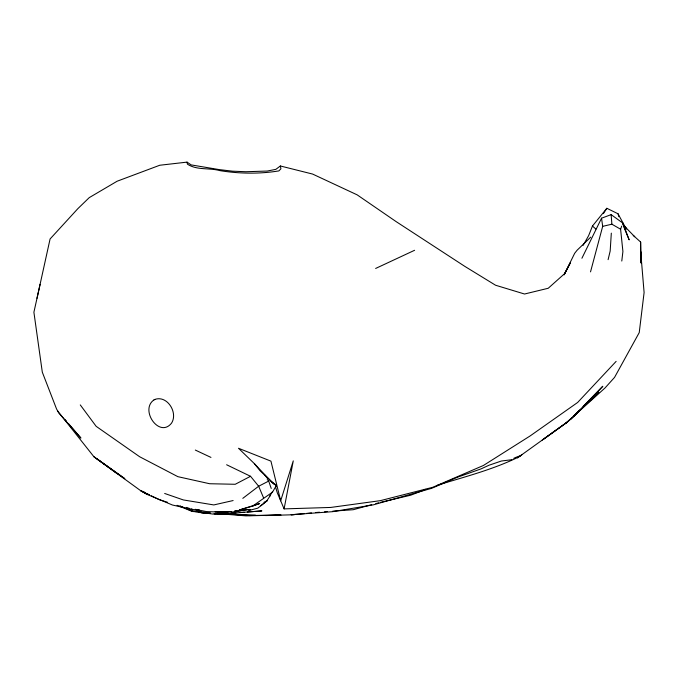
<?xml version="1.0" encoding="UTF-8"?>
<svg xmlns="http://www.w3.org/2000/svg" width="678" height="678" viewBox="0 0 678 678"><rect width="100%" height="100%" fill="white"/><g stroke="black" fill="none" stroke-linecap="round" stroke-linejoin="round"><path stroke-width="1.02" d="M611.319 233.147L610.175 251.046L608.098 259.666M621.785 261.038L622.913 251.487L620.599 229.223L621.684 226.121M616.133 361.382L577.648 402.461L530.086 435.971L483.422 465.472L432.767 487.287L380.299 500.661L330.728 507.441L284.099 508.89L293.269 460.87L280.684 500.796L270.937 461.142L238.495 448.268L254.335 463.599L273.641 484.05M37.002 298.295L50.079 238.978L77.851 208.663L89.233 197.637L117.133 181.221L159.762 165.246L187.035 162.127L191.12 164.89L219.265 169.602L232.469 171.178L245.86 171.729L267.251 171.051L275.844 169.347L280.361 165.983L312.6 174.06L357.179 194.866L396.189 221.655L464.769 266.344L495.567 285.235L524.543 294.015L548.239 288.26L564.494 273.743L570.325 262.869M40.095 284.345L33.9 312.244L42.307 372.18L56.562 408.995L58.732 412.936L80.902 438.073L68.588 423.716M623.243 225.511L629.159 239.868L622.768 223.02L611.141 214.638L601.539 218.197L602.683 226.35L590.521 271.878M625.955 228.401L618.031 213.782L606.835 208.29L592.462 226.037L588.648 235.622L583.114 245.385M581.919 258.25L601.539 218.197M570.334 262.886L564.121 274.878L574.664 253.301L577.139 250.182L590.758 237.114M271.141 481.583L276.505 485.253L272.505 492.143L252.631 506.102L239.258 510.009L259.674 503.559L252.631 506.102M269.641 496.271L272.564 491.525M603.42 213.595L606.835 208.29M270.573 495.101L266.717 501.017L260.784 505.771M276.505 485.253L275.48 486.77L277.268 492.711L284.099 508.89M572.147 417.673L570.681 419.165L598.818 392.274L575.647 414.139M573.605 416.173L579.453 410.19M583.105 406.444L602.835 386.248L574.012 416.284L567.35 422.055L519.28 456.565M542.264 440.039L566.715 422.504L571.181 418.326M566.715 422.504L570.579 419.004M572.893 416.902L605.047 387.943L614.548 377.392L639.235 332.593L644.1 292.532L640.676 251.479L641.024 263.047L640.625 242.054L633.244 235.402M242.792 498.355L258.657 486.236L268.7 481.075L271.234 488.457M543.188 439.446L567.35 422.055L566.079 422.962M153.923 399.952C139.558 409.91 159.338 438.641 171.559 423.114C178.263 412.631 167.178 394.96 154.821 399.444M518.441 457.116C493.677 469.21 466.871 476.27 440.514 484.253M250.563 509.568L248.775 510.526L257.818 508.153L267.539 500.432L263.962 502.356M263.598 497.966L258.657 486.236L250.538 476.295L235.224 484.278L209.663 483.736L177.865 476.668L139.668 456.752L96.149 426.318L80.275 404.919M375.637 268.454L414.597 250.284M425.97 489.321L410.724 495.203L380.85 502.254M436.632 485.609L439.539 484.592M371.705 504.661L353.196 509.72L332.754 511.161M375.773 503.593L378.816 502.788M602.683 226.35L611.887 224.198L620.599 229.223M233.13 500.55L213.807 504.932L183.34 499.94L164.669 493.465M511.831 459.709L501.356 461.023L489.007 465.227L480.982 468.913L457.43 477.236L431.674 488.321L373.366 504.847L332.567 511.678L291.142 514.738L304.524 513.627M306.49 513.407L311.456 512.907M229.139 511.585L223.062 512.229L206.383 511.559L195.069 509.373L199.213 509.797M239.266 510.5L249.402 509.424L232.571 511.966L215.112 511.695L219.248 511.534M231.495 511.509L223.062 512.229L216.841 511.593M234.656 511.237L240.987 510.695M315.482 512.56L319.507 512.212M324.533 511.78L327.55 511.526M235.936 512.89L230.732 513.288L261.92 510.898L247.368 512.017M240.088 512.568L244.25 512.254M216.07 513.585L214.062 513.67L226.427 514.39M234.774 510.932L236.842 510.856M217.63 513.61L246.012 515.873L281.014 515.009L249.411 515.551L221.435 513.61M265.573 515.568L294.405 514.729M237.063 514.356L212.731 514.051L204.214 512.831L191.188 508.915M209.434 513.068L204.214 512.831L210.273 513.127M220.926 513.577L229.283 513.949M236.597 514.271L255.403 515.111M204.841 512.746L198.586 512.458L204.739 512.763M207.968 512.899L210.044 512.992M207.815 512.907L209.866 513.009M219.367 513.577L224.418 513.822M201.688 512.949L209.934 513.432M200.705 512.017L195.289 511.593L186.984 508.864L192.781 511.492L205.57 512.644M203.163 512.221L205.239 512.39M192.577 509.534L172.432 505.017L146.575 494.186L140.626 490.66L93.911 456.735L57.647 410.97M186.17 507.415L189.179 508.314M167.39 502.22L159.322 499.694L151.313 495.821M142.609 491.838L145.524 492.965M144.465 492.203L140.626 490.66L146.863 493.677M177.051 505.305L192.382 511.475M195.315 450.065L210.968 457.413M226.613 464.761L250.538 476.295M93.911 456.735L124.828 478.693L96.971 458.896L117.269 473.702M592.462 226.037L595.869 229.062M276.166 485.762L260.055 470.752L254.335 463.599M623.54 225.266L634.718 236.732M267.234 479.499L268.7 481.075M65.173 419.733L66.537 421.326M264.903 475.185L267.454 478.422M625.565 227.291L626.641 229.079M618.031 213.782L618.861 216.697M280.361 165.983L280.921 168.805L278.878 170.907C259.581 174.051 239.258 173.788 219.867 170.619C209.205 167.619 196.917 170.475 187.416 164.152L187.035 162.127M611.141 214.638L611.887 224.198M622.768 223.02L622.845 224.554M640.625 242.054L640.71 257.759M513.755 458.32A115.65 7.967 -34.1 0 1 520.297 455.853M521.916 454.616A115.319 0.458 -35.8 0 1 517.551 457.947M153.931 399.969A13.441 12.602 -82.5 0 1 154.83 399.469M182.924 507.127L179.975 506.076L182.924 507.127M149.44 494.804L144.592 493.008L149.474 494.821"/></g></svg>
